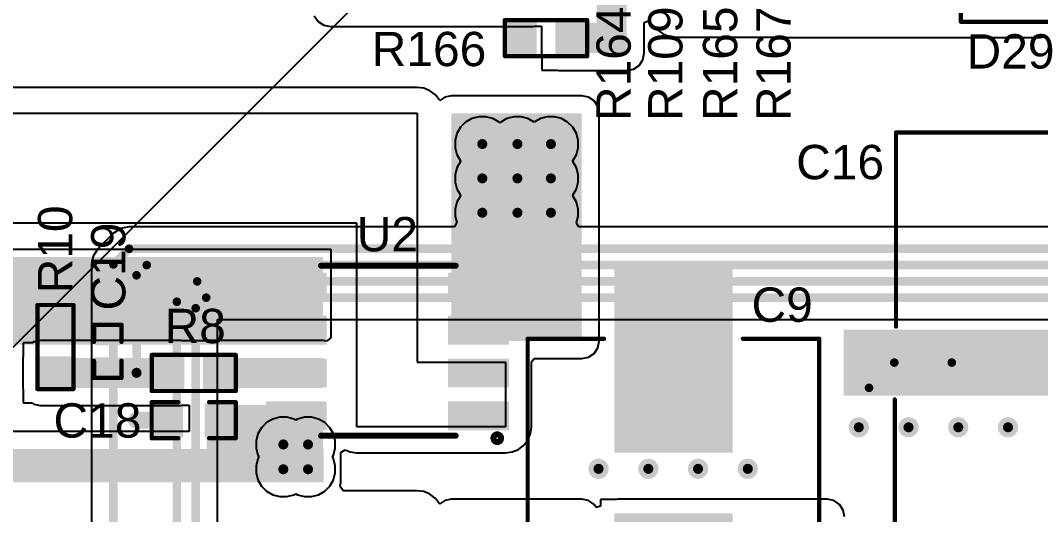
# Model space of a CAD drawing. Header units: millimetres. Extents: x -3 to 5437, y -3 to 5435.
# Drawn here: x 40.78 to 70.99, y 38.62 to 53.24 of the extents above; entities that cross this region are included whole.
import ezdxf

# ---------------------------------------------------------------- set-up
doc = ezdxf.new("R2010")
doc.units = ezdxf.units.MM
for name, color, linetype in [('BottomLayer', 5, 'Continuous'), ('BottomSolder', 6, 'Continuous'), ('TopLayer', 1, 'Continuous'), ('TopOverlay', 2, 'Continuous'), ('TopPaste', 8, 'Continuous'), ('TopSolder', 216, 'Continuous'), ('ViaHoleLayer', 16, 'Continuous')]:
    doc.layers.add(name, color=color, linetype=linetype)
doc.styles.add('Arial', font='', dxfattribs={"height": 0.2})
doc.styles.get('Arial').set_extended_font_data('Arial')

# ---------------------------------------------------------------- blocks, each defined once
blk = doc.blocks.new('R___0603_15')
at = {"layer": 'TopLayer'}
for points in [[(-0.381, 0.4445), (-0.381, -0.4445), (-1.143, -0.4445), (-1.143, 0.4445)], [(1.143, 0.4445), (1.143, -0.4445), (0.381, -0.4445), (0.381, 0.4445)]]:
    blk.add_hatch(color=1, dxfattribs=at).paths.add_polyline_path(points)
at = {"layer": 'TopPaste'}
for points in [[(-0.381, 0.4445), (-0.381, -0.4445), (-1.143, -0.4445), (-1.143, 0.4445)], [(1.143, 0.4445), (1.143, -0.4445), (0.381, -0.4445), (0.381, 0.4445)]]:
    blk.add_hatch(color=8, dxfattribs=at).paths.add_polyline_path(points)
at = {"layer": 'TopSolder'}
for points in [[(-0.2794, 0.5461), (-0.2794, -0.5461), (-1.2446, -0.5461), (-1.2446, 0.5461)], [(1.2446, 0.5461), (1.2446, -0.5461), (0.2794, -0.5461), (0.2794, 0.5461)]]:
    blk.add_hatch(color=216, dxfattribs=at).paths.add_polyline_path(points)
at = {"layer": 'TopOverlay', "const_width": 0.127}
for points in [[(-1.2192, -0.5334), (-1.2192, 0.5334)], [(-1.2192, 0.5334), (1.2192, 0.5334)], [(1.2192, -0.5334), (1.2192, 0.5334)], [(-1.2192, -0.5334), (1.2192, -0.5334)]]:
    blk.add_lwpolyline(points, dxfattribs=at)
at = {"layer": 'TopOverlay', "const_width": 0.0635}
for points in [[(-1.25095, 0.5334, 1), (-1.18745, 0.5334, 1)], [(-1.25095, 0.5334, 1), (-1.18745, 0.5334, 1)], [(1.18745, 0.5334, 1), (1.25095, 0.5334, 1)], [(1.18745, 0.5334, 1), (1.25095, 0.5334, 1)], [(-1.25095, -0.5334, 1), (-1.18745, -0.5334, 1)], [(-1.25095, -0.5334, 1), (-1.18745, -0.5334, 1)], [(1.18745, -0.5334, 1), (1.25095, -0.5334, 1)], [(1.18745, -0.5334, 1), (1.25095, -0.5334, 1)]]:
    blk.add_lwpolyline(points, format="xyb", close=True, dxfattribs=at)
blk = doc.blocks.new('SMA_25')
at = {"layer": 'TopLayer'}
for points in [[(-3.25, 0.85), (-0.75, 0.85), (-0.75, -0.85), (-3.25, -0.85)], [(0.75, 0.85), (3.25, 0.85), (3.25, -0.85), (0.75, -0.85)]]:
    blk.add_hatch(color=1, dxfattribs=at).paths.add_polyline_path(points)
at = {"layer": 'TopOverlay'}
for points in [[(-4.445, -1.422), (-3.278, -1.422), (-3.278, 1.422), (-4.445, 1.422)], [(-3.3, 0.924), (-2.596, 0.924), (-2.596, 1.422), (-3.3, 1.422)], [(-3.3, -1.422), (-2.596, -1.422), (-2.596, -0.924), (-3.3, -0.924)]]:
    blk.add_hatch(color=2, dxfattribs=at).paths.add_polyline_path(points)
at = {"layer": 'TopPaste'}
for points in [[(-3.25, 0.85), (-0.75, 0.85), (-0.75, -0.85), (-3.25, -0.85)], [(0.75, 0.85), (3.25, 0.85), (3.25, -0.85), (0.75, -0.85)]]:
    blk.add_hatch(color=8, dxfattribs=at).paths.add_polyline_path(points)
at = {"layer": 'TopSolder'}
for points in [[(-3.352, 0.952), (-0.648, 0.952), (-0.648, -0.952), (-3.352, -0.952)], [(0.648, 0.952), (3.352, 0.952), (3.352, -0.952), (0.648, -0.952)]]:
    blk.add_hatch(color=216, dxfattribs=at).paths.add_polyline_path(points)
at = {"layer": 'TopOverlay', "const_width": 0.127}
for points in [[(2.061, 1.358), (-2.658, 1.358)], [(2.061, 1.358), (2.061, 1.012)], [(2.061, -1.012), (2.061, -1.358)], [(2.061, -1.358), (-2.658, -1.358)]]:
    blk.add_lwpolyline(points, dxfattribs=at)
at = {"layer": 'TopOverlay', "const_width": 0.0635}
for points in [[(-2.69, 1.358, 1), (-2.626, 1.358, 1)], [(2.029, 1.358, 1), (2.093, 1.358, 1)], [(2.029, 1.358, 1), (2.093, 1.358, 1)], [(2.029, 1.012, 1), (2.093, 1.012, 1)], [(2.029, -1.012, 1), (2.093, -1.012, 1)], [(-2.69, -1.358, 1), (-2.626, -1.358, 1)], [(2.029, -1.358, 1), (2.093, -1.358, 1)], [(2.029, -1.358, 1), (2.093, -1.358, 1)]]:
    blk.add_lwpolyline(points, format="xyb", close=True, dxfattribs=at)
blk = doc.blocks.new('SOIC_8_115')
at = {"layer": 'TopLayer'}
for points in [[(-1.867, 1.58), (-3.467, 1.58), (-3.467, 2.23), (-1.867, 2.23)], [(3.533, 1.58), (1.933, 1.58), (1.933, 2.23), (3.533, 2.23)], [(-1.867, 0.31), (-3.467, 0.31), (-3.467, 0.96), (-1.867, 0.96)], [(3.533, 0.31), (1.933, 0.31), (1.933, 0.96), (3.533, 0.96)], [(-1.867, -0.96), (-3.467, -0.96), (-3.467, -0.31), (-1.867, -0.31)], [(3.533, -0.96), (1.933, -0.96), (1.933, -0.31), (3.533, -0.31)], [(-1.867, -2.23), (-3.467, -2.23), (-3.467, -1.58), (-1.867, -1.58)], [(3.533, -2.23), (1.933, -2.23), (1.933, -1.58), (3.533, -1.58)]]:
    blk.add_hatch(color=1, dxfattribs=at).paths.add_polyline_path(points)
at = {"layer": 'TopPaste'}
for points in [[(-1.867, 1.58), (-3.467, 1.58), (-3.467, 2.23), (-1.867, 2.23)], [(3.533, 1.58), (1.933, 1.58), (1.933, 2.23), (3.533, 2.23)], [(-1.867, 0.31), (-3.467, 0.31), (-3.467, 0.96), (-1.867, 0.96)], [(3.533, 0.31), (1.933, 0.31), (1.933, 0.96), (3.533, 0.96)], [(-1.867, -0.96), (-3.467, -0.96), (-3.467, -0.31), (-1.867, -0.31)], [(3.533, -0.96), (1.933, -0.96), (1.933, -0.31), (3.533, -0.31)], [(-1.867, -2.23), (-3.467, -2.23), (-3.467, -1.58), (-1.867, -1.58)], [(3.533, -2.23), (1.933, -2.23), (1.933, -1.58), (3.533, -1.58)]]:
    blk.add_hatch(color=8, dxfattribs=at).paths.add_polyline_path(points)
at = {"layer": 'TopSolder'}
for points in [[(-1.765, 1.478), (-3.569, 1.478), (-3.569, 2.332), (-1.765, 2.332)], [(3.635, 1.478), (1.831, 1.478), (1.831, 2.332), (3.635, 2.332)], [(-1.765, 0.208), (-3.569, 0.208), (-3.569, 1.062), (-1.765, 1.062)], [(3.635, 0.208), (1.831, 0.208), (1.831, 1.062), (3.635, 1.062)], [(-1.765, -1.062), (-3.569, -1.062), (-3.569, -0.208), (-1.765, -0.208)], [(3.635, -1.062), (1.831, -1.062), (1.831, -0.208), (3.635, -0.208)], [(-1.765, -2.332), (-3.569, -2.332), (-3.569, -1.478), (-1.765, -1.478)], [(3.635, -2.332), (1.831, -2.332), (1.831, -1.478), (3.635, -1.478)]]:
    blk.add_hatch(color=216, dxfattribs=at).paths.add_polyline_path(points)
at = {"layer": 'TopOverlay'}
for points, const_width in [([(-3.112, 2.565, 1), (-3.339, 2.565, 1)], 0.178), ([(-3.384, 2.565, 1), (-3.295, 2.565, 1)], 0.0889), ([(-3.157, 2.565, 1), (-3.068, 2.565, 1)], 0.0889), ([(-2.038, 2.489, 1), (-1.949, 2.489, 1)], 0.0889), ([(1.949, 2.489, 1), (2.038, 2.489, 1)], 0.0889), ([(-2.038, -2.54, 1), (-1.949, -2.54, 1)], 0.0889), ([(1.949, -2.54, 1), (2.038, -2.54, 1)], 0.0889)]:
    blk.add_lwpolyline(points, format="xyb", close=True, dxfattribs=dict(at, const_width=const_width))
at = {"layer": 'TopOverlay', "const_width": 0.178}
for points in [[(1.994, 2.489), (-1.994, 2.489)], [(1.994, -2.54), (-1.994, -2.54)]]:
    blk.add_lwpolyline(points, dxfattribs=at)
blk = doc.blocks.new('RES_0603_228')
at = {"layer": 'TopLayer'}
for points in [[(-0.381, 0.4445), (-0.381, -0.4445), (-1.143, -0.4445), (-1.143, 0.4445)], [(1.143, 0.4445), (1.143, -0.4445), (0.381, -0.4445), (0.381, 0.4445)]]:
    blk.add_hatch(color=1, dxfattribs=at).paths.add_polyline_path(points)
at = {"layer": 'TopPaste'}
for points in [[(-0.381, 0.4445), (-0.381, -0.4445), (-1.143, -0.4445), (-1.143, 0.4445)], [(1.143, 0.4445), (1.143, -0.4445), (0.381, -0.4445), (0.381, 0.4445)]]:
    blk.add_hatch(color=8, dxfattribs=at).paths.add_polyline_path(points)
at = {"layer": 'TopSolder'}
for points in [[(-0.2794, 0.5461), (-0.2794, -0.5461), (-1.2446, -0.5461), (-1.2446, 0.5461)], [(1.2446, 0.5461), (1.2446, -0.5461), (0.2794, -0.5461), (0.2794, 0.5461)]]:
    blk.add_hatch(color=216, dxfattribs=at).paths.add_polyline_path(points)
at = {"layer": 'TopOverlay', "const_width": 0.127}
for points in [[(-1.2446, 0.5334), (1.2446, 0.5334)], [(-1.2446, 0.5334), (-1.2446, -0.5334)], [(1.2446, 0.5334), (1.2446, -0.5334)], [(-1.2446, -0.5334), (1.2446, -0.5334)]]:
    blk.add_lwpolyline(points, dxfattribs=at)
at = {"layer": 'TopOverlay', "const_width": 0.0635}
for points in [[(-1.27635, 0.5334, 1), (-1.21285, 0.5334, 1)], [(-1.27635, 0.5334, 1), (-1.21285, 0.5334, 1)], [(1.21285, 0.5334, 1), (1.27635, 0.5334, 1)], [(1.21285, 0.5334, 1), (1.27635, 0.5334, 1)], [(-1.27635, -0.5334, 1), (-1.21285, -0.5334, 1)], [(-1.27635, -0.5334, 1), (-1.21285, -0.5334, 1)], [(1.21285, -0.5334, 1), (1.27635, -0.5334, 1)], [(1.21285, -0.5334, 1), (1.27635, -0.5334, 1)]]:
    blk.add_lwpolyline(points, format="xyb", close=True, dxfattribs=at)
blk = doc.blocks.new('RES_0603_229')
at = {"layer": 'TopLayer'}
for points in [[(-0.381, 0.4445), (-0.381, -0.4445), (-1.143, -0.4445), (-1.143, 0.4445)], [(1.143, 0.4445), (1.143, -0.4445), (0.381, -0.4445), (0.381, 0.4445)]]:
    blk.add_hatch(color=1, dxfattribs=at).paths.add_polyline_path(points)
at = {"layer": 'TopPaste'}
for points in [[(-0.381, 0.4445), (-0.381, -0.4445), (-1.143, -0.4445), (-1.143, 0.4445)], [(1.143, 0.4445), (1.143, -0.4445), (0.381, -0.4445), (0.381, 0.4445)]]:
    blk.add_hatch(color=8, dxfattribs=at).paths.add_polyline_path(points)
at = {"layer": 'TopSolder'}
for points in [[(-0.2794, 0.5461), (-0.2794, -0.5461), (-1.2446, -0.5461), (-1.2446, 0.5461)], [(1.2446, 0.5461), (1.2446, -0.5461), (0.2794, -0.5461), (0.2794, 0.5461)]]:
    blk.add_hatch(color=216, dxfattribs=at).paths.add_polyline_path(points)
at = {"layer": 'TopOverlay', "const_width": 0.127}
for points in [[(1.2446, 0.5334), (-1.2446, 0.5334)], [(-1.2446, 0.5334), (-1.2446, -0.5334)], [(1.2446, 0.5334), (1.2446, -0.5334)], [(1.2446, -0.5334), (-1.2446, -0.5334)]]:
    blk.add_lwpolyline(points, dxfattribs=at)
at = {"layer": 'TopOverlay', "const_width": 0.0635}
for points in [[(-1.27635, 0.5334, 1), (-1.21285, 0.5334, 1)], [(-1.27635, 0.5334, 1), (-1.21285, 0.5334, 1)], [(1.21285, 0.5334, 1), (1.27635, 0.5334, 1)], [(1.21285, 0.5334, 1), (1.27635, 0.5334, 1)], [(-1.27635, -0.5334, 1), (-1.21285, -0.5334, 1)], [(-1.27635, -0.5334, 1), (-1.21285, -0.5334, 1)], [(1.21285, -0.5334, 1), (1.27635, -0.5334, 1)], [(1.21285, -0.5334, 1), (1.27635, -0.5334, 1)]]:
    blk.add_lwpolyline(points, format="xyb", close=True, dxfattribs=at)
blk = doc.blocks.new('C___0402_232')
at = {"layer": 'TopLayer'}
for points in [[(-0.699, -0.318), (-0.699, 0.318), (-0.241, 0.318), (-0.241, -0.318)], [(0.241, -0.318), (0.241, 0.318), (0.699, 0.318), (0.699, -0.318)]]:
    blk.add_hatch(color=1, dxfattribs=at).paths.add_polyline_path(points)
at = {"layer": 'TopPaste'}
for points in [[(-0.699, -0.318), (-0.699, 0.318), (-0.241, 0.318), (-0.241, -0.318)], [(0.241, -0.318), (0.241, 0.318), (0.699, 0.318), (0.699, -0.318)]]:
    blk.add_hatch(color=8, dxfattribs=at).paths.add_polyline_path(points)
at = {"layer": 'TopSolder'}
for points in [[(-0.758, -0.377), (-0.758, 0.377), (-0.181, 0.377), (-0.181, -0.377)], [(0.181, -0.377), (0.181, 0.377), (0.758, 0.377), (0.758, -0.377)]]:
    blk.add_hatch(color=216, dxfattribs=at).paths.add_polyline_path(points)
at = {"layer": 'TopOverlay', "const_width": 0.127}
for points in [[(-0.787, 0.406), (-0.279, 0.406)], [(-0.787, 0.406), (-0.787, -0.406)], [(0.279, 0.406), (0.787, 0.406)], [(0.787, 0.406), (0.787, -0.406)], [(-0.787, -0.406), (-0.279, -0.406)], [(0.279, -0.406), (0.787, -0.406)]]:
    blk.add_lwpolyline(points, dxfattribs=at)
at = {"layer": 'TopOverlay', "const_width": 0.0635}
for points in [[(-0.819, 0.406, 1), (-0.756, 0.406, 1)], [(-0.819, 0.406, 1), (-0.756, 0.406, 1)], [(-0.311, 0.406, 1), (-0.248, 0.406, 1)], [(0.248, 0.406, 1), (0.311, 0.406, 1)], [(0.756, 0.406, 1), (0.819, 0.406, 1)], [(0.756, 0.406, 1), (0.819, 0.406, 1)], [(-0.819, -0.406, 1), (-0.756, -0.406, 1)], [(-0.819, -0.406, 1), (-0.756, -0.406, 1)], [(-0.311, -0.406, 1), (-0.248, -0.406, 1)], [(0.248, -0.406, 1), (0.311, -0.406, 1)], [(0.756, -0.406, 1), (0.819, -0.406, 1)], [(0.756, -0.406, 1), (0.819, -0.406, 1)]]:
    blk.add_lwpolyline(points, format="xyb", close=True, dxfattribs=at)
blk = doc.blocks.new('C__0603_233')
at = {"layer": 'TopLayer'}
for points in [[(-0.381, 0.445), (-0.381, -0.445), (-1.143, -0.445), (-1.143, 0.445)], [(1.143, 0.445), (1.143, -0.445), (0.381, -0.445), (0.381, 0.445)]]:
    blk.add_hatch(color=1, dxfattribs=at).paths.add_polyline_path(points)
at = {"layer": 'TopPaste'}
for points in [[(-0.381, 0.445), (-0.381, -0.445), (-1.143, -0.445), (-1.143, 0.445)], [(1.143, 0.445), (1.143, -0.445), (0.381, -0.445), (0.381, 0.445)]]:
    blk.add_hatch(color=8, dxfattribs=at).paths.add_polyline_path(points)
at = {"layer": 'TopSolder'}
for points in [[(-0.321, 0.504), (-0.321, -0.504), (-1.203, -0.504), (-1.203, 0.504)], [(1.203, 0.504), (1.203, -0.504), (0.321, -0.504), (0.321, 0.504)]]:
    blk.add_hatch(color=216, dxfattribs=at).paths.add_polyline_path(points)
at = {"layer": 'TopOverlay', "const_width": 0.127}
for points in [[(-0.457, 0.533), (-1.245, 0.533)], [(-1.245, 0.533), (-1.245, -0.533)], [(1.245, 0.533), (0.457, 0.533)], [(1.245, 0.533), (1.245, -0.533)], [(-0.457, -0.533), (-1.245, -0.533)], [(1.245, -0.533), (0.457, -0.533)]]:
    blk.add_lwpolyline(points, dxfattribs=at)
at = {"layer": 'TopOverlay', "const_width": 0.0635}
for points in [[(-1.276, 0.533, 1), (-1.213, 0.533, 1)], [(-1.276, 0.533, 1), (-1.213, 0.533, 1)], [(-0.489, 0.533, 1), (-0.425, 0.533, 1)], [(0.425, 0.533, 1), (0.489, 0.533, 1)], [(1.213, 0.533, 1), (1.276, 0.533, 1)], [(1.213, 0.533, 1), (1.276, 0.533, 1)], [(-1.276, -0.533, 1), (-1.213, -0.533, 1)], [(-1.276, -0.533, 1), (-1.213, -0.533, 1)], [(-0.489, -0.533, 1), (-0.425, -0.533, 1)], [(0.425, -0.533, 1), (0.489, -0.533, 1)], [(1.213, -0.533, 1), (1.276, -0.533, 1)], [(1.213, -0.533, 1), (1.276, -0.533, 1)]]:
    blk.add_lwpolyline(points, format="xyb", close=True, dxfattribs=at)
blk = doc.blocks.new('VT1H471MI135000CE0_378')
at = {"layer": 'TopLayer'}
for points in [[(-8.245, 0.875), (-2.045, 0.875), (-2.045, -0.875), (-8.245, -0.875)], [(2.045, 0.875), (8.245, 0.875), (8.245, -0.875), (2.045, -0.875)]]:
    blk.add_hatch(color=1, dxfattribs=at).paths.add_polyline_path(points)
at = {"layer": 'TopPaste'}
for points in [[(-8.245, 0.875), (-2.045, 0.875), (-2.045, -0.875), (-8.245, -0.875)], [(2.045, 0.875), (8.245, 0.875), (8.245, -0.875), (2.045, -0.875)]]:
    blk.add_hatch(color=8, dxfattribs=at).paths.add_polyline_path(points)
at = {"layer": 'TopSolder'}
for points in [[(-8.347, 0.977), (-1.943, 0.977), (-1.943, -0.977), (-8.347, -0.977)], [(1.943, 0.977), (8.347, 0.977), (8.347, -0.977), (1.943, -0.977)]]:
    blk.add_hatch(color=216, dxfattribs=at).paths.add_polyline_path(points)
at = {"layer": 'TopOverlay'}
for points, const_width in [([(-3.449, 6.858), (-6.848, 3.459)], 0.127), ([(6.833, 6.858), (-3.449, 6.858)], 0.127), ([(6.833, 6.858), (6.833, 1.092)], 0.127), ([(-6.818, 1.067), (-6.848, 3.459)], 0.127), ([(-7.863, 2.743), (-7.863, 1.219)], 0.254), ([(-7.101, 1.956), (-8.625, 1.956)], 0.254), ([(-6.697, -1.092), (-6.728, -3.528)], 0.127), ([(6.797, -1.067), (6.797, -6.807)], 0.127), ([(-3.449, -6.807), (-6.728, -3.528)], 0.127), ([(6.797, -6.807), (-3.449, -6.807)], 0.127)]:
    blk.add_lwpolyline(points, dxfattribs=dict(at, const_width=const_width))
for points, const_width in [([(-3.481, 6.858, 1), (-3.417, 6.858, 1)], 0.0635), ([(-3.481, 6.858, 1), (-3.417, 6.858, 1)], 0.0635), ([(6.801, 6.858, 1), (6.864, 6.858, 1)], 0.0635), ([(6.801, 6.858, 1), (6.864, 6.858, 1)], 0.0635), ([(-6.88, 3.459, 1), (-6.816, 3.459, 1)], 0.0635), ([(-6.88, 3.459, 1), (-6.816, 3.459, 1)], 0.0635), ([(-7.926, 2.743, 1), (-7.799, 2.743, 1)], 0.127), ([(-8.688, 1.956, 1), (-8.561, 1.956, 1)], 0.127), ([(-7.164, 1.956, 1), (-7.037, 1.956, 1)], 0.127), ([(-7.926, 1.219, 1), (-7.799, 1.219, 1)], 0.127), ([(-6.85, 1.067, 1), (-6.786, 1.067, 1)], 0.0635), ([(6.801, 1.092, 1), (6.864, 1.092, 1)], 0.0635), ([(-6.729, -1.092, 1), (-6.665, -1.092, 1)], 0.0635), ([(6.765, -1.067, 1), (6.828, -1.067, 1)], 0.0635), ([(-6.76, -3.528, 1), (-6.696, -3.528, 1)], 0.0635), ([(-6.76, -3.528, 1), (-6.696, -3.528, 1)], 0.0635), ([(-3.481, -6.807, 1), (-3.417, -6.807, 1)], 0.0635), ([(-3.481, -6.807, 1), (-3.417, -6.807, 1)], 0.0635), ([(6.765, -6.807, 1), (6.828, -6.807, 1)], 0.0635), ([(6.765, -6.807, 1), (6.828, -6.807, 1)], 0.0635)]:
    blk.add_lwpolyline(points, format="xyb", close=True, dxfattribs=dict(at, const_width=const_width))
blk = doc.blocks.new('UWX1E101MCL1GB_379')
at = {"layer": 'TopLayer'}
for points in [[(-1, 1.65), (-1, -1.65), (-6.3, -1.65), (-6.3, 1.65)], [(6.3, 1.65), (6.3, -1.65), (1, -1.65), (1, 1.65)]]:
    blk.add_hatch(color=1, dxfattribs=at).paths.add_polyline_path(points)
at = {"layer": 'TopPaste'}
for points in [[(-1, 1.65), (-1, -1.65), (-6.3, -1.65), (-6.3, 1.65)], [(6.3, 1.65), (6.3, -1.65), (1, -1.65), (1, 1.65)]]:
    blk.add_hatch(color=8, dxfattribs=at).paths.add_polyline_path(points)
at = {"layer": 'TopSolder'}
for points in [[(-0.898, 1.752), (-0.898, -1.752), (-6.402, -1.752), (-6.402, 1.752)], [(6.402, 1.752), (6.402, -1.752), (0.898, -1.752), (0.898, 1.752)]]:
    blk.add_hatch(color=216, dxfattribs=at).paths.add_polyline_path(points)
at = {"layer": 'TopOverlay', "const_width": 0.127}
for points in [[(-3.15, 4.318), (-4.242, 3.226)], [(-3.15, 4.318), (4.267, 4.318)], [(4.267, 4.318), (4.267, 2.057)], [(-4.242, 3.226), (-4.242, 2.184)], [(-5.283, 2.489), (-5.283, 1.88)], [(-5.588, 2.184), (-4.978, 2.184)], [(4.267, -2.057), (4.267, -4.318)], [(-4.242, -2.184), (-4.242, -3.226)], [(-4.242, -3.226), (-3.15, -4.318)], [(-3.15, -4.318), (4.267, -4.318)]]:
    blk.add_lwpolyline(points, dxfattribs=at)
at = {"layer": 'TopOverlay', "const_width": 0.0635}
for points in [[(-3.181, 4.318, 1), (-3.118, 4.318, 1)], [(-3.181, 4.318, 1), (-3.118, 4.318, 1)], [(4.235, 4.318, 1), (4.299, 4.318, 1)], [(4.235, 4.318, 1), (4.299, 4.318, 1)], [(-4.274, 3.226, 1), (-4.21, 3.226, 1)], [(-4.274, 3.226, 1), (-4.21, 3.226, 1)], [(-5.315, 2.489, 1), (-5.251, 2.489, 1)], [(-5.62, 2.184, 1), (-5.556, 2.184, 1)], [(-5.01, 2.184, 1), (-4.947, 2.184, 1)], [(-4.274, 2.184, 1), (-4.21, 2.184, 1)], [(4.235, 2.057, 1), (4.299, 2.057, 1)], [(-5.315, 1.88, 1), (-5.251, 1.88, 1)], [(4.235, -2.057, 1), (4.299, -2.057, 1)], [(-4.274, -2.184, 1), (-4.21, -2.184, 1)], [(-4.274, -3.226, 1), (-4.21, -3.226, 1)], [(-4.274, -3.226, 1), (-4.21, -3.226, 1)], [(-3.181, -4.318, 1), (-3.118, -4.318, 1)], [(-3.181, -4.318, 1), (-3.118, -4.318, 1)], [(4.235, -4.318, 1), (4.299, -4.318, 1)], [(4.235, -4.318, 1), (4.299, -4.318, 1)]]:
    blk.add_lwpolyline(points, format="xyb", close=True, dxfattribs=at)

msp = doc.modelspace()

# ---------------------------------------------------------------- hatches: boundary and pattern name
at = {"layer": 'BottomLayer'}
h = msp.add_hatch(color=5, dxfattribs=at)
edge = h.paths.add_edge_path()
edge.add_arc((54.458, 49.581), 0.3, 0, 360)
h = msp.add_hatch(color=5, dxfattribs=at)
edge = h.paths.add_edge_path()
edge.add_arc((55.499, 49.581), 0.3, 0, 360)
h = msp.add_hatch(color=5, dxfattribs=at)
edge = h.paths.add_edge_path()
edge.add_arc((56.49, 49.581), 0.3, 0, 360)
h = msp.add_hatch(color=5, dxfattribs=at)
edge = h.paths.add_edge_path()
edge.add_arc((54.458, 48.565), 0.3, 0, 360)
h = msp.add_hatch(color=5, dxfattribs=at)
edge = h.paths.add_edge_path()
edge.add_arc((55.499, 48.565), 0.3, 0, 360)
h = msp.add_hatch(color=5, dxfattribs=at)
edge = h.paths.add_edge_path()
edge.add_arc((56.49, 48.565), 0.3, 0, 360)
h = msp.add_hatch(color=5, dxfattribs=at)
edge = h.paths.add_edge_path()
edge.add_arc((54.458, 47.549), 0.3, 0, 360)
h = msp.add_hatch(color=5, dxfattribs=at)
edge = h.paths.add_edge_path()
edge.add_arc((55.499, 47.549), 0.3, 0, 360)
h = msp.add_hatch(color=5, dxfattribs=at)
edge = h.paths.add_edge_path()
edge.add_arc((56.49, 47.549), 0.3, 0, 360)
h = msp.add_hatch(color=5, dxfattribs=at)
edge = h.paths.add_edge_path()
edge.add_arc((44.218, 42.812), 0.3, 0, 360)
h = msp.add_hatch(color=5, dxfattribs=at)
edge = h.paths.add_edge_path()
edge.add_arc((65.608, 41.199), 0.3, 0, 360)
h = msp.add_hatch(color=5, dxfattribs=at)
edge = h.paths.add_edge_path()
edge.add_arc((67.081, 41.199), 0.3, 0, 360)
h = msp.add_hatch(color=5, dxfattribs=at)
edge = h.paths.add_edge_path()
edge.add_arc((68.555, 41.199), 0.3, 0, 360)
h = msp.add_hatch(color=5, dxfattribs=at)
edge = h.paths.add_edge_path()
edge.add_arc((70.028, 41.199), 0.3, 0, 360)
h = msp.add_hatch(color=5, dxfattribs=at)
edge = h.paths.add_edge_path()
edge.add_arc((48.565, 40.691), 0.3, 0, 360)
h = msp.add_hatch(color=5, dxfattribs=at)
edge = h.paths.add_edge_path()
edge.add_arc((49.297, 40.691), 0.3, 0, 360)
h = msp.add_hatch(color=5, dxfattribs=at)
edge = h.paths.add_edge_path()
edge.add_arc((48.565, 39.956), 0.3, 0, 360)
h = msp.add_hatch(color=5, dxfattribs=at)
edge = h.paths.add_edge_path()
edge.add_arc((49.297, 39.956), 0.3, 0, 360)
h = msp.add_hatch(color=5, dxfattribs=at)
edge = h.paths.add_edge_path()
edge.add_arc((57.901, 39.97), 0.3, 0, 360)
h = msp.add_hatch(color=5, dxfattribs=at)
edge = h.paths.add_edge_path()
edge.add_arc((59.375, 39.97), 0.3, 0, 360)
h = msp.add_hatch(color=5, dxfattribs=at)
edge = h.paths.add_edge_path()
edge.add_arc((60.848, 39.97), 0.3, 0, 360)
h = msp.add_hatch(color=5, dxfattribs=at)
edge = h.paths.add_edge_path()
edge.add_arc((62.321, 39.97), 0.3, 0, 360)
at = {"layer": 'BottomSolder'}
h = msp.add_hatch(color=6, dxfattribs=at)
edge = h.paths.add_edge_path()
edge.add_arc((44.218, 42.812), 0.15, 0, 360)
h = msp.add_hatch(color=6, dxfattribs=at)
edge = h.paths.add_edge_path()
edge.add_arc((65.608, 41.199), 0.15, 0, 360)
h = msp.add_hatch(color=6, dxfattribs=at)
edge = h.paths.add_edge_path()
edge.add_arc((67.081, 41.199), 0.15, 0, 360)
h = msp.add_hatch(color=6, dxfattribs=at)
edge = h.paths.add_edge_path()
edge.add_arc((68.555, 41.199), 0.15, 0, 360)
h = msp.add_hatch(color=6, dxfattribs=at)
edge = h.paths.add_edge_path()
edge.add_arc((70.028, 41.199), 0.15, 0, 360)
h = msp.add_hatch(color=6, dxfattribs=at)
edge = h.paths.add_edge_path()
edge.add_arc((48.565, 40.691), 0.15, 0, 360)
h = msp.add_hatch(color=6, dxfattribs=at)
edge = h.paths.add_edge_path()
edge.add_arc((49.297, 40.691), 0.15, 0, 360)
h = msp.add_hatch(color=6, dxfattribs=at)
edge = h.paths.add_edge_path()
edge.add_arc((48.565, 39.956), 0.15, 0, 360)
h = msp.add_hatch(color=6, dxfattribs=at)
edge = h.paths.add_edge_path()
edge.add_arc((49.297, 39.956), 0.15, 0, 360)
h = msp.add_hatch(color=6, dxfattribs=at)
edge = h.paths.add_edge_path()
edge.add_arc((57.901, 39.97), 0.15, 0, 360)
h = msp.add_hatch(color=6, dxfattribs=at)
edge = h.paths.add_edge_path()
edge.add_arc((59.375, 39.97), 0.15, 0, 360)
h = msp.add_hatch(color=6, dxfattribs=at)
edge = h.paths.add_edge_path()
edge.add_arc((60.848, 39.97), 0.15, 0, 360)
h = msp.add_hatch(color=6, dxfattribs=at)
edge = h.paths.add_edge_path()
edge.add_arc((62.321, 39.97), 0.15, 0, 360)
at = {"layer": 'TopLayer'}
for points in [[(57.845, 52.272), (58.734, 52.272), (58.734, 54.94), (57.845, 54.94)], [(56.727, 52.272), (58.734, 52.272), (58.734, 53.161), (56.727, 53.161)], [(53.543, 43.751), (57.404, 43.751), (57.404, 50.491), (53.543, 50.491)], [(35.814, 43.642), (49.743, 43.642), (49.743, 46.242), (35.814, 46.242)], [(48.143, 43.751), (49.743, 43.751), (49.743, 45.671), (48.143, 45.671)], [(53.543, 43.751), (55.143, 43.751), (55.143, 45.671), (53.543, 45.671)], [(41.371, 42.362), (45.53, 42.362), (45.53, 43.251), (41.371, 43.251)], [(46.292, 42.362), (49.743, 42.362), (49.743, 43.251), (46.292, 43.251)], [(46.292, 39.573), (49.743, 39.573), (49.743, 41.861), (46.292, 41.861)], [(37.452, 39.573), (49.755, 39.573), (49.755, 40.558), (37.452, 40.558)]]:
    msp.add_hatch(color=1, dxfattribs=at).paths.add_polyline_path(points)
h = msp.add_hatch(color=1, dxfattribs=at)
edge = h.paths.add_edge_path()
edge.add_arc((54.458, 49.581), 0.3, 0, 360)
h = msp.add_hatch(color=1, dxfattribs=at)
edge = h.paths.add_edge_path()
edge.add_arc((55.499, 49.581), 0.3, 0, 360)
h = msp.add_hatch(color=1, dxfattribs=at)
edge = h.paths.add_edge_path()
edge.add_arc((56.49, 49.581), 0.3, 0, 360)
h = msp.add_hatch(color=1, dxfattribs=at)
edge = h.paths.add_edge_path()
edge.add_arc((54.458, 48.565), 0.3, 0, 360)
h = msp.add_hatch(color=1, dxfattribs=at)
edge = h.paths.add_edge_path()
edge.add_arc((55.499, 48.565), 0.3, 0, 360)
h = msp.add_hatch(color=1, dxfattribs=at)
edge = h.paths.add_edge_path()
edge.add_arc((56.49, 48.565), 0.3, 0, 360)
h = msp.add_hatch(color=1, dxfattribs=at)
edge = h.paths.add_edge_path()
edge.add_arc((54.458, 47.549), 0.3, 0, 360)
h = msp.add_hatch(color=1, dxfattribs=at)
edge = h.paths.add_edge_path()
edge.add_arc((55.499, 47.549), 0.3, 0, 360)
h = msp.add_hatch(color=1, dxfattribs=at)
edge = h.paths.add_edge_path()
edge.add_arc((56.49, 47.549), 0.3, 0, 360)
h = msp.add_hatch(color=1, dxfattribs=at)
edge = h.paths.add_edge_path()
edge.add_arc((44.218, 42.812), 0.3, 0, 360)
h = msp.add_hatch(color=1, dxfattribs=at)
edge = h.paths.add_edge_path()
edge.add_arc((65.608, 41.199), 0.3, 0, 360)
h = msp.add_hatch(color=1, dxfattribs=at)
edge = h.paths.add_edge_path()
edge.add_arc((67.081, 41.199), 0.3, 0, 360)
h = msp.add_hatch(color=1, dxfattribs=at)
edge = h.paths.add_edge_path()
edge.add_arc((68.555, 41.199), 0.3, 0, 360)
h = msp.add_hatch(color=1, dxfattribs=at)
edge = h.paths.add_edge_path()
edge.add_arc((70.028, 41.199), 0.3, 0, 360)
h = msp.add_hatch(color=1, dxfattribs=at)
edge = h.paths.add_edge_path()
edge.add_arc((48.565, 40.691), 0.3, 0, 360)
h = msp.add_hatch(color=1, dxfattribs=at)
edge = h.paths.add_edge_path()
edge.add_arc((49.297, 40.691), 0.3, 0, 360)
h = msp.add_hatch(color=1, dxfattribs=at)
edge = h.paths.add_edge_path()
edge.add_arc((48.565, 39.956), 0.3, 0, 360)
h = msp.add_hatch(color=1, dxfattribs=at)
edge = h.paths.add_edge_path()
edge.add_arc((49.297, 39.956), 0.3, 0, 360)
h = msp.add_hatch(color=1, dxfattribs=at)
edge = h.paths.add_edge_path()
edge.add_arc((57.901, 39.97), 0.3, 0, 360)
h = msp.add_hatch(color=1, dxfattribs=at)
edge = h.paths.add_edge_path()
edge.add_arc((59.375, 39.97), 0.3, 0, 360)
h = msp.add_hatch(color=1, dxfattribs=at)
edge = h.paths.add_edge_path()
edge.add_arc((60.848, 39.97), 0.3, 0, 360)
h = msp.add_hatch(color=1, dxfattribs=at)
edge = h.paths.add_edge_path()
edge.add_arc((62.321, 39.97), 0.3, 0, 360)
at = {"layer": 'TopSolder'}
h = msp.add_hatch(color=216, dxfattribs=at)
edge = h.paths.add_edge_path()
edge.add_arc((44.218, 42.812), 0.15, 0, 360)
h = msp.add_hatch(color=216, dxfattribs=at)
edge = h.paths.add_edge_path()
edge.add_arc((65.608, 41.199), 0.15, 0, 360)
h = msp.add_hatch(color=216, dxfattribs=at)
edge = h.paths.add_edge_path()
edge.add_arc((67.081, 41.199), 0.15, 0, 360)
h = msp.add_hatch(color=216, dxfattribs=at)
edge = h.paths.add_edge_path()
edge.add_arc((68.555, 41.199), 0.15, 0, 360)
h = msp.add_hatch(color=216, dxfattribs=at)
edge = h.paths.add_edge_path()
edge.add_arc((70.028, 41.199), 0.15, 0, 360)
h = msp.add_hatch(color=216, dxfattribs=at)
edge = h.paths.add_edge_path()
edge.add_arc((48.565, 40.691), 0.15, 0, 360)
h = msp.add_hatch(color=216, dxfattribs=at)
edge = h.paths.add_edge_path()
edge.add_arc((49.297, 40.691), 0.15, 0, 360)
h = msp.add_hatch(color=216, dxfattribs=at)
edge = h.paths.add_edge_path()
edge.add_arc((48.565, 39.956), 0.15, 0, 360)
h = msp.add_hatch(color=216, dxfattribs=at)
edge = h.paths.add_edge_path()
edge.add_arc((49.297, 39.956), 0.15, 0, 360)
h = msp.add_hatch(color=216, dxfattribs=at)
edge = h.paths.add_edge_path()
edge.add_arc((57.901, 39.97), 0.15, 0, 360)
h = msp.add_hatch(color=216, dxfattribs=at)
edge = h.paths.add_edge_path()
edge.add_arc((59.375, 39.97), 0.15, 0, 360)
h = msp.add_hatch(color=216, dxfattribs=at)
edge = h.paths.add_edge_path()
edge.add_arc((60.848, 39.97), 0.15, 0, 360)
h = msp.add_hatch(color=216, dxfattribs=at)
edge = h.paths.add_edge_path()
edge.add_arc((62.321, 39.97), 0.15, 0, 360)
at = {"layer": 'ViaHoleLayer'}
h = msp.add_hatch(color=16, dxfattribs=at)
edge = h.paths.add_edge_path()
edge.add_arc((54.458, 49.581), 0.15, 0, 360)
h = msp.add_hatch(color=16, dxfattribs=at)
edge = h.paths.add_edge_path()
edge.add_arc((55.499, 49.581), 0.15, 0, 360)
h = msp.add_hatch(color=16, dxfattribs=at)
edge = h.paths.add_edge_path()
edge.add_arc((56.49, 49.581), 0.15, 0, 360)
h = msp.add_hatch(color=16, dxfattribs=at)
edge = h.paths.add_edge_path()
edge.add_arc((54.458, 48.565), 0.15, 0, 360)
h = msp.add_hatch(color=16, dxfattribs=at)
edge = h.paths.add_edge_path()
edge.add_arc((55.499, 48.565), 0.15, 0, 360)
h = msp.add_hatch(color=16, dxfattribs=at)
edge = h.paths.add_edge_path()
edge.add_arc((56.49, 48.565), 0.15, 0, 360)
h = msp.add_hatch(color=16, dxfattribs=at)
edge = h.paths.add_edge_path()
edge.add_arc((54.458, 47.549), 0.15, 0, 360)
h = msp.add_hatch(color=16, dxfattribs=at)
edge = h.paths.add_edge_path()
edge.add_arc((55.499, 47.549), 0.15, 0, 360)
h = msp.add_hatch(color=16, dxfattribs=at)
edge = h.paths.add_edge_path()
edge.add_arc((56.49, 47.549), 0.15, 0, 360)
h = msp.add_hatch(color=16, dxfattribs=at)
edge = h.paths.add_edge_path()
edge.add_arc((44.218, 42.812), 0.15, 0, 360)
h = msp.add_hatch(color=16, dxfattribs=at)
edge = h.paths.add_edge_path()
edge.add_arc((65.608, 41.199), 0.15, 0, 360)
h = msp.add_hatch(color=16, dxfattribs=at)
edge = h.paths.add_edge_path()
edge.add_arc((67.081, 41.199), 0.15, 0, 360)
h = msp.add_hatch(color=16, dxfattribs=at)
edge = h.paths.add_edge_path()
edge.add_arc((68.555, 41.199), 0.15, 0, 360)
h = msp.add_hatch(color=16, dxfattribs=at)
edge = h.paths.add_edge_path()
edge.add_arc((70.028, 41.199), 0.15, 0, 360)
h = msp.add_hatch(color=16, dxfattribs=at)
edge = h.paths.add_edge_path()
edge.add_arc((48.565, 40.691), 0.15, 0, 360)
h = msp.add_hatch(color=16, dxfattribs=at)
edge = h.paths.add_edge_path()
edge.add_arc((49.297, 40.691), 0.15, 0, 360)
h = msp.add_hatch(color=16, dxfattribs=at)
edge = h.paths.add_edge_path()
edge.add_arc((48.565, 39.956), 0.15, 0, 360)
h = msp.add_hatch(color=16, dxfattribs=at)
edge = h.paths.add_edge_path()
edge.add_arc((49.297, 39.956), 0.15, 0, 360)
h = msp.add_hatch(color=16, dxfattribs=at)
edge = h.paths.add_edge_path()
edge.add_arc((57.901, 39.97), 0.15, 0, 360)
h = msp.add_hatch(color=16, dxfattribs=at)
edge = h.paths.add_edge_path()
edge.add_arc((59.375, 39.97), 0.15, 0, 360)
h = msp.add_hatch(color=16, dxfattribs=at)
edge = h.paths.add_edge_path()
edge.add_arc((60.848, 39.97), 0.15, 0, 360)
h = msp.add_hatch(color=16, dxfattribs=at)
edge = h.paths.add_edge_path()
edge.add_arc((62.321, 39.97), 0.15, 0, 360)

# ---------------------------------------------------------------- linework, layer by layer
at = {"layer": 'BottomLayer'}
for p, q in [((53.961, 50.227), (53.811, 50.077)), ((54.146, 50.334), (53.961, 50.227)), ((54.351, 50.389), (54.146, 50.334)), ((54.564, 50.389), (54.351, 50.389)), ((54.769, 50.334), (54.564, 50.389)), ((54.954, 50.227), (54.769, 50.334)), ((54.978, 50.203), (54.954, 50.227)), ((55.003, 50.227), (54.978, 50.203)), ((55.187, 50.334), (55.003, 50.227)), ((55.393, 50.389), (55.187, 50.334)), ((55.605, 50.389), (55.393, 50.389)), ((55.811, 50.334), (55.605, 50.389)), ((55.994, 50.228), (55.811, 50.334)), ((56.178, 50.334), (55.994, 50.228)), ((56.383, 50.389), (56.178, 50.334)), ((56.596, 50.389), (56.383, 50.389)), ((56.801, 50.334), (56.596, 50.389)), ((56.986, 50.227), (56.801, 50.334)), ((57.136, 50.077), (56.986, 50.227)), ((53.705, 49.893), (53.65, 49.687)), ((53.811, 50.077), (53.705, 49.893)), ((57.243, 49.893), (57.136, 50.077)), ((57.298, 49.687), (57.243, 49.893)), ((53.65, 49.687), (53.65, 49.474)), ((57.298, 49.474), (57.298, 49.687)), ((53.65, 49.474), (53.705, 49.269)), ((53.705, 49.269), (53.811, 49.085)), ((57.136, 49.085), (57.243, 49.269)), ((57.243, 49.269), (57.298, 49.474)), ((53.811, 49.061), (53.705, 48.877)), ((53.811, 49.085), (53.823, 49.073)), ((53.823, 49.073), (53.811, 49.061)), ((57.124, 49.073), (57.136, 49.085)), ((57.136, 49.061), (57.124, 49.073)), ((57.243, 48.877), (57.136, 49.061)), ((53.705, 48.877), (53.65, 48.671)), ((53.65, 48.671), (53.65, 48.458)), ((57.298, 48.671), (57.243, 48.877)), ((57.298, 48.458), (57.298, 48.671)), ((53.65, 48.458), (53.705, 48.253)), ((57.243, 48.253), (57.298, 48.458)), ((53.705, 48.253), (53.811, 48.069)), ((53.811, 48.045), (53.705, 47.861)), ((53.811, 48.069), (53.823, 48.057)), ((53.823, 48.057), (53.811, 48.045)), ((57.124, 48.057), (57.136, 48.069)), ((57.136, 48.045), (57.124, 48.057)), ((57.136, 48.069), (57.243, 48.253)), ((57.243, 47.861), (57.136, 48.045)), ((53.705, 47.861), (53.65, 47.655)), ((57.298, 47.655), (57.243, 47.861)), ((53.65, 47.655), (53.65, 47.442)), ((53.65, 47.442), (53.699, 47.256)), ((57.248, 47.256), (57.298, 47.442)), ((57.298, 47.442), (57.298, 47.655)), ((53.699, 47.256), (53.639, 47.129)), ((57.308, 47.129), (57.248, 47.256)), ((43.538, 46.94), (43.074, 46.477)), ((43.748, 47.08), (43.538, 46.94)), ((43.995, 47.129), (43.748, 47.08)), ((53.639, 47.129), (43.995, 47.129)), ((90.711, 47.129), (57.308, 47.129)), ((42.934, 46.267), (42.885, 46.019)), ((43.074, 46.477), (42.934, 46.267)), ((42.885, 46.019), (42.885, 26.634)), ((46.618, 32.758), (46.618, 44.387)), ((46.618, 44.387), (82.171, 44.387)), ((48.253, 41.444), (48.069, 41.337)), ((48.458, 41.499), (48.253, 41.444)), ((48.671, 41.499), (48.458, 41.499)), ((48.877, 41.444), (48.671, 41.499)), ((48.931, 41.412), (48.877, 41.444)), ((48.985, 41.444), (48.931, 41.412)), ((49.191, 41.499), (48.985, 41.444)), ((49.404, 41.499), (49.191, 41.499)), ((49.609, 41.444), (49.404, 41.499)), ((49.793, 41.337), (49.609, 41.444)), ((47.918, 41.187), (47.812, 41.003)), ((48.069, 41.337), (47.918, 41.187)), ((49.944, 41.187), (49.793, 41.337)), ((50.05, 41.003), (49.944, 41.187)), ((47.812, 41.003), (47.757, 40.797)), ((47.757, 40.797), (47.757, 40.584)), ((50.105, 40.797), (50.05, 41.003)), ((50.105, 40.584), (50.105, 40.797)), ((47.757, 40.584), (47.812, 40.379)), ((50.05, 40.379), (50.105, 40.584)), ((47.812, 40.268), (47.757, 40.062)), ((47.812, 40.379), (47.844, 40.323)), ((47.844, 40.323), (47.812, 40.268)), ((50.018, 40.323), (50.05, 40.379)), ((50.05, 40.268), (50.018, 40.323)), ((50.105, 40.062), (50.05, 40.268)), ((47.757, 40.062), (47.757, 39.85)), ((50.105, 39.85), (50.105, 40.062)), ((47.757, 39.85), (47.812, 39.644)), ((47.812, 39.644), (47.918, 39.46)), ((49.944, 39.46), (50.05, 39.644)), ((50.05, 39.644), (50.105, 39.85)), ((47.918, 39.46), (48.069, 39.309)), ((48.069, 39.309), (48.253, 39.203)), ((49.609, 39.203), (49.793, 39.309)), ((49.793, 39.309), (49.944, 39.46)), ((48.253, 39.203), (48.458, 39.148)), ((48.458, 39.148), (48.671, 39.148)), ((48.671, 39.148), (48.877, 39.203)), ((48.877, 39.203), (48.931, 39.234)), ((48.931, 39.234), (48.985, 39.203)), ((48.985, 39.203), (49.191, 39.148)), ((49.191, 39.148), (49.404, 39.148)), ((49.404, 39.148), (49.609, 39.203))]:
    msp.add_line(p, q, dxfattribs=at)
at = {"layer": 'BottomLayer', "const_width": 0.254}
for points in [[(43.532, 46.019), (43.995, 46.482)], [(43.995, 46.482), (94.916, 46.482)], [(43.532, 26.366), (43.532, 46.019)], [(44.218, 45.697), (44.52, 45.999)], [(44.52, 45.999), (95.044, 45.999)], [(44.218, 42.812), (44.218, 45.697)], [(45.412, 44.914), (46.015, 45.517)], [(46.015, 45.517), (95.172, 45.517)], [(45.412, 31.285), (45.412, 44.914)], [(45.97, 44.723), (46.282, 45.034)], [(46.282, 45.034), (95.3, 45.034)], [(45.97, 26.412), (45.97, 44.723)]]:
    msp.add_lwpolyline(points, dxfattribs=at)
at = {"layer": 'BottomLayer', "const_width": 0.127}
for points in [[(43.932, 46.482, 1), (44.059, 46.482, 1)], [(43.932, 46.482, 1), (44.059, 46.482, 1)], [(43.469, 46.019, 1), (43.596, 46.019, 1)], [(43.469, 46.019, 1), (43.596, 46.019, 1)], [(44.457, 45.999, 1), (44.584, 45.999, 1)], [(44.457, 45.999, 1), (44.584, 45.999, 1)], [(44.155, 45.697, 1), (44.282, 45.697, 1)], [(44.155, 45.697, 1), (44.282, 45.697, 1)], [(45.951, 45.517, 1), (46.078, 45.517, 1)], [(45.951, 45.517, 1), (46.078, 45.517, 1)], [(45.348, 44.914, 1), (45.475, 44.914, 1)], [(45.348, 44.914, 1), (45.475, 44.914, 1)], [(46.218, 45.034, 1), (46.345, 45.034, 1)], [(46.218, 45.034, 1), (46.345, 45.034, 1)], [(45.907, 44.723, 1), (46.034, 44.723, 1)], [(45.907, 44.723, 1), (46.034, 44.723, 1)], [(44.155, 42.812, 1), (44.282, 42.812, 1)]]:
    msp.add_lwpolyline(points, format="xyb", close=True, dxfattribs=at)
at = {"layer": 'BottomSolder'}
msp.add_line((0.338, 3.382), (5436.901, 5435.166), dxfattribs=at)
at = {"layer": 'TopLayer'}
for p, q in [((49.483, 53.376), (49.596, 53.208)), ((49.596, 53.208), (49.764, 53.096)), ((59.252, 53.175), (59.379, 53.227)), ((59.379, 53.227), (59.632, 52.974)), ((49.764, 53.096), (49.962, 53.056)), ((49.962, 53.056), (55.965, 53.056)), ((55.965, 53.056), (56.015, 53.066)), ((56.015, 53.066), (56.209, 53.066)), ((56.209, 53.066), (56.209, 52.272)), ((59.252, 52.272), (59.252, 53.175)), ((59.632, 52.974), (59.632, 52.974)), ((59.632, 52.974), (59.791, 52.852)), ((59.791, 52.852), (59.977, 52.775)), ((59.977, 52.775), (60.176, 52.749)), ((60.176, 52.749), (63.464, 52.749)), ((63.464, 52.749), (63.538, 52.734)), ((63.538, 52.734), (70.993, 52.734)), ((70.993, 52.734), (71.117, 52.759)), ((56.209, 52.272), (56.219, 52.222)), ((56.219, 52.222), (56.219, 51.764)), ((59.101, 51.906), (59.213, 52.074)), ((59.213, 52.074), (59.252, 52.272)), ((56.219, 51.764), (56.676, 51.764)), ((56.676, 51.764), (56.727, 51.754)), ((56.727, 51.754), (58.734, 51.754)), ((58.734, 51.754), (58.933, 51.793)), ((58.933, 51.793), (59.101, 51.906)), ((52.524, 51.259), (34.312, 51.259)), ((52.723, 51.233), (52.524, 51.259)), ((52.908, 51.156), (52.723, 51.233)), ((53.067, 51.034), (52.908, 51.156)), ((53.189, 50.875), (53.067, 51.034)), ((53.2, 50.872), (53.189, 50.875)), ((53.345, 50.969), (53.2, 50.872)), ((53.543, 51.009), (53.345, 50.969)), ((57.404, 51.009), (53.543, 51.009)), ((57.602, 50.969), (57.404, 51.009)), ((57.77, 50.857), (57.602, 50.969)), ((57.883, 50.689), (57.77, 50.857)), ((34.312, 50.491), (52.524, 50.491)), ((52.524, 50.491), (52.524, 43.131)), ((57.922, 50.491), (57.883, 50.689)), ((57.922, 43.751), (57.922, 50.491)), ((50.74, 47.244), (34.312, 47.244)), ((50.74, 41.211), (50.74, 47.244)), ((35.489, 46.475), (49.972, 46.475)), ((49.972, 46.475), (49.972, 43.85)), ((49.972, 43.85), (49.845, 43.749)), ((41.13, 43.701), (40.863, 43.701)), ((40.863, 43.701), (40.863, 43.301)), ((41.173, 43.729), (41.13, 43.701)), ((41.371, 43.769), (41.173, 43.729)), ((45.53, 43.769), (41.371, 43.769)), ((45.58, 43.759), (45.53, 43.769)), ((46.242, 43.759), (45.58, 43.759)), ((46.292, 43.769), (46.242, 43.759)), ((49.743, 43.769), (46.292, 43.769)), ((49.845, 43.749), (49.743, 43.769)), ((57.77, 43.385), (57.883, 43.553)), ((57.883, 43.553), (57.922, 43.751)), ((40.863, 43.301), (40.853, 43.251)), ((40.853, 43.251), (40.853, 42.362)), ((55.911, 43.138), (55.995, 43.233)), ((55.995, 43.233), (57.404, 43.233)), ((57.404, 43.233), (57.602, 43.273)), ((57.602, 43.273), (57.77, 43.385)), ((52.524, 43.131), (55.143, 43.131)), ((55.143, 43.131), (55.143, 41.211)), ((55.912, 43.131), (55.911, 43.138)), ((55.912, 41.211), (55.912, 43.131)), ((40.853, 42.362), (40.863, 42.312)), ((40.863, 42.312), (40.863, 41.923)), ((40.863, 41.923), (41.114, 41.923)), ((41.114, 41.923), (41.173, 41.883)), ((41.173, 41.883), (41.371, 41.844)), ((41.371, 41.844), (45.53, 41.844)), ((45.53, 41.844), (45.58, 41.854)), ((45.58, 41.854), (45.774, 41.854)), ((45.774, 41.854), (45.774, 41.076)), ((55.143, 41.211), (50.74, 41.211)), ((55.886, 41.012), (55.912, 41.211)), ((45.774, 41.076), (39.559, 41.076)), ((55.687, 40.668), (55.809, 40.827)), ((55.809, 40.827), (55.886, 41.012)), ((50.294, 40.473), (50.4, 40.528)), ((50.4, 40.528), (50.541, 40.469)), ((55.342, 40.469), (55.528, 40.546)), ((55.528, 40.546), (55.687, 40.668)), ((50.273, 40.449), (50.294, 40.473)), ((50.273, 39.573), (50.273, 40.449)), ((50.541, 40.469), (50.74, 40.443)), ((50.74, 40.443), (55.143, 40.443)), ((55.143, 40.443), (55.342, 40.469)), ((50.248, 39.448), (50.273, 39.573)), ((50.339, 39.321), (50.248, 39.448)), ((52.524, 39.321), (50.339, 39.321)), ((52.723, 39.295), (52.524, 39.321)), ((52.908, 39.218), (52.723, 39.295)), ((53.067, 39.096), (52.908, 39.218)), ((53.189, 38.937), (53.067, 39.096)), ((53.345, 39.031), (53.2, 38.934)), ((53.543, 39.071), (53.345, 39.031)), ((57.404, 39.071), (53.543, 39.071)), ((57.602, 39.031), (57.404, 39.071)), ((57.77, 38.919), (57.602, 39.031)), ((58.419, 39.061), (57.961, 39.061)), ((57.961, 39.061), (57.961, 38.862)), ((58.469, 39.071), (58.419, 39.061)), ((64.668, 39.071), (58.469, 39.071)), ((64.866, 39.031), (64.668, 39.071)), ((65.034, 38.919), (64.866, 39.031)), ((53.2, 38.934), (53.189, 38.937)), ((57.834, 38.824), (57.77, 38.919)), ((57.961, 38.862), (57.834, 38.824)), ((65.146, 38.751), (65.034, 38.919)), ((65.186, 38.553), (65.146, 38.751))]:
    msp.add_line(p, q, dxfattribs=at)
for points, const_width in [([(65.912, 42.366), (66.66, 43.114)], 0.254), ([(66.66, 43.114), (68.362, 43.114)], 0.254), ([(44.218, 41.409), (45.149, 41.409)], 0.508)]:
    msp.add_lwpolyline(points, dxfattribs=dict(at, const_width=const_width))
for points, const_width in [([(66.597, 43.114, 1), (66.724, 43.114, 1)], 0.127), ([(66.597, 43.114, 1), (66.724, 43.114, 1)], 0.127), ([(68.299, 43.114, 1), (68.426, 43.114, 1)], 0.127), ([(65.849, 42.366, 1), (65.976, 42.366, 1)], 0.127), ([(44.091, 41.409, 1), (44.345, 41.409, 1)], 0.254), ([(45.022, 41.409, 1), (45.276, 41.409, 1)], 0.254)]:
    msp.add_lwpolyline(points, format="xyb", close=True, dxfattribs=dict(at, const_width=const_width))
at = {"layer": 'TopSolder'}
msp.add_line((0.338, 3.382), (5436.901, 5435.166), dxfattribs=at)

# ---------------------------------------------------------------- block references
for name, p, rotation in [('SMA_25', (70.695, 54.559), 180), ('VT1H471MI135000CE0_378', (73.507, 43.114), 180), ('SOIC_8_115', (51.676, 43.441), 180), ('UWX1E101MCL1GB_379', (60.119, 39.553), 90), ('RES_0603_228', (41.816, 43.574), 90), ('C___0402_232', (43.365, 43.447), 90), ('RES_0603_229', (45.911, 42.806), 180), ('C__0603_233', (45.911, 41.409), 180)]:
    msp.add_blockref(name, p, dxfattribs=dict(rotation=rotation))
msp.add_blockref('R___0603_15', (56.346, 52.716))

# ---------------------------------------------------------------- texts
at = {"layer": 'TopOverlay', "style": 'Arial'}
for s, p in [('R164', (58.854, 50.261)), ('R109', (60.386, 50.261)), ('R165', (62.008, 50.261)), ('R167', (63.59, 50.261)), ('R10', (42.313, 45.162)), ('C19', (43.888, 44.654))]:
    msp.add_text(s, height=1.016, rotation=90, dxfattribs=at).set_placement(p)
for s, p in [('R166', (51.184, 51.886)), ('D29', (68.801, 51.816)), ('C16', (63.754, 48.54)), ('U2', (50.741, 46.406)), ('C9', (62.432, 44.32)), ('R8', (45.048, 43.689)), ('C18', (41.758, 40.894))]:
    msp.add_text(s, height=1.016, dxfattribs=at).set_placement(p)

doc.saveas('drawing.dxf')
